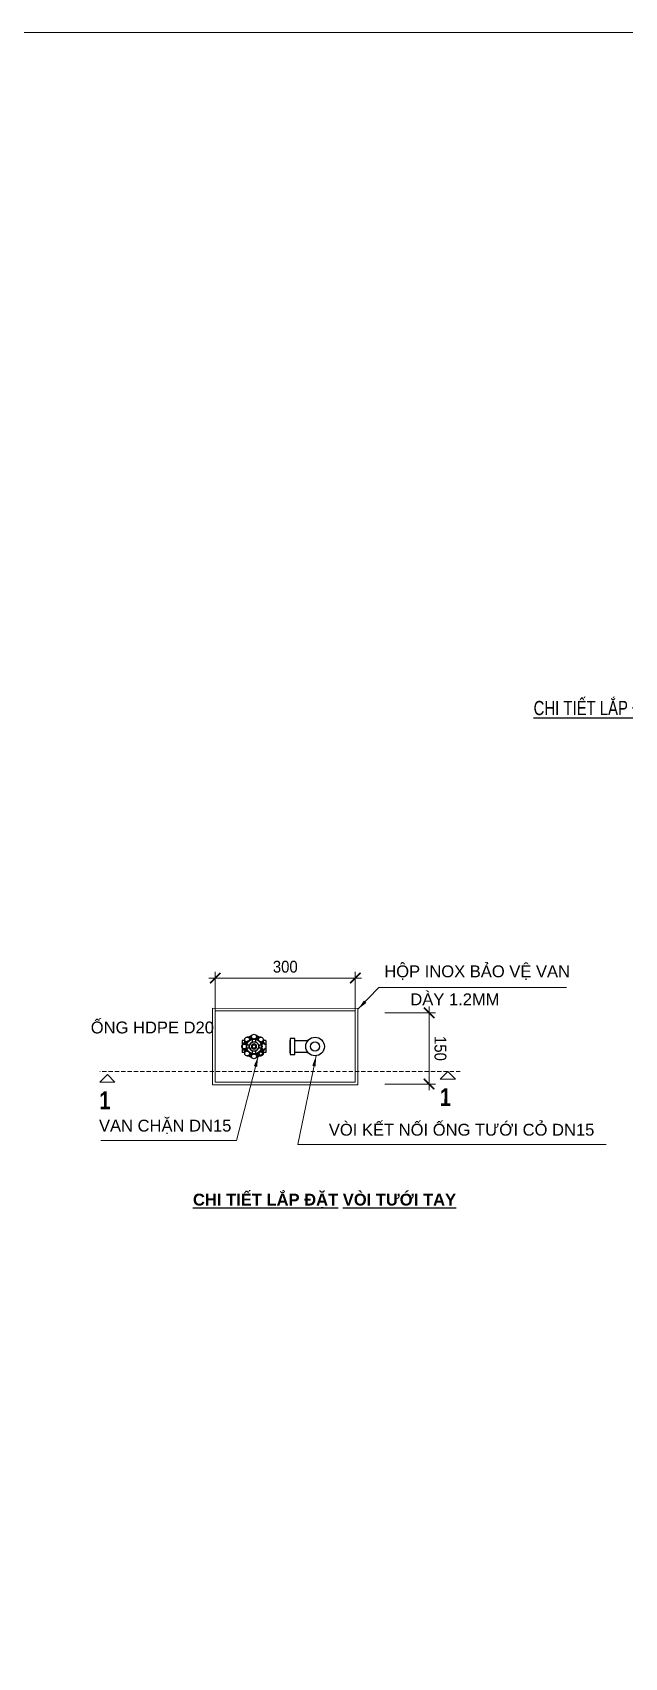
# Model space of a CAD drawing. Header units: millimetres. Extents: x -294625 to 2136527, y -251383 to 128331.
# Drawn here: x 1537843 to 1540967, y -129430 to -120864 of the extents above; entities that cross this region are included whole.
import ezdxf

# ---------------------------------------------------------------- set-up
doc = ezdxf.new("R2010")
doc.units = ezdxf.units.MM
doc.linetypes.add('CONTINOUS', pattern=[0])
doc.linetypes.add('DASHED', pattern=[19.05, 12.7, -6.35])
doc.layers.get('Defpoints').update_dxf_attribs({"lineweight": 0})
for name, color, linetype in [('CTN-CHI TIET CN', 150, 'Continuous'), ('Gtechcons-Text', 7, 'Continuous'), ('OPTION_SA', 1, 'Continuous'), ('S14_Annotation', 3, 'Continuous')]:
    doc.layers.add(name, color=color, linetype=linetype)
doc.layers.add('N4--1-OTHER1', color=143, linetype='CONTINOUS', lineweight=15)
doc.styles.add('HUNG-2.5 ĐẬM', font='', dxfattribs={"width": 0.8, "height": 2.5})
doc.styles.add('L-Arial', font='arial.ttf')
doc.styles.add('TEXT_ARIAL', font='arial.ttf', dxfattribs={"width": 0.75})
doc.styles.add('VNCC-Arial', font='arial.ttf', dxfattribs={"width": 0.9, "height": 62.5})
doc.styles.get('HUNG-2.5 ĐẬM').set_extended_font_data('.VnArial', bold=True)
doc.dimstyles.new('VNCC_DIM20', dxfattribs={"dimscale": 0.2, "dimtxt": 220, "dimasz": 110, "dimexe": 66, "dimexo": 0, "dimgap": 55, "dimtad": 1, "dimdec": 0, "dimrnd": 10, "dimzin": 0, "dimdsep": 46, "dimtxsty": 'VNCC-Arial', "dimblk": 'ARCHTICK', "dimcen": 150, "dimdle": 66, "dimclrd": 256, "dimclre": 256, "dimclrt": 6, "dimadec": 0, "dimazin": 0, "dimtfac": 1, "dimtdec": 0, "dimtix": 1, "dimtmove": 2, "dimatfit": 3, "dimfxl": 1, "dimtvp": 0.833333, "dimtolj": 1, "dimtzin": 0, "dimarcsym": 0})

# ---------------------------------------------------------------- blocks, each defined once
blk = doc.blocks.new('VN PPR32')
at = {"color": 7}
for p, q in [((-26204.3, 1907.4), (-26205.6, 1907.4)), ((-26182.4, 1907.4), (-26183.8, 1907.4)), ((-26228.2, 1850.7), (-26228.2, 1846.3)), ((-26228.1, 1886.5), (-26228.1, 1882.1)), ((-26159.9, 1882), (-26159.9, 1886.5)), ((-26159.9, 1846.2), (-26159.9, 1850.8)), ((-26156.2, 1890.3), (-26156.2, 1890.3)), ((-26156.2, 1842.5), (-26156.2, 1842.5)), ((-26205.7, 1825.4), (-26204.3, 1825.4)), ((-26183.8, 1825.4), (-26182.4, 1825.4))]:
    blk.add_line(p, q, dxfattribs=at)
for p, q in [((-26243, 1891.2), (-26243, 1841.7)), ((-26243, 1891.2), (-26233.4, 1891.2)), ((-26243, 1841.7), (-26233.5, 1841.7)), ((-26175.6, 1837.2), (-26175.3, 1837.2)), ((-26154.6, 1891.2), (-26145, 1891.2)), ((-26154.6, 1841.7), (-26145, 1841.7)), ((-26145, 1891.2), (-26145, 1841.7))]:
    blk.add_line(p, q)
blk.add_circle((-26194, 1866.4), 19.7, dxfattribs=at)
at = {"color": 8}
for radius in [11, 9.51]:
    blk.add_circle((-26194, 1866.4), radius, dxfattribs=at)
for centre, radius, start, end in [((-26223, 1895.4), 10.2, 330.13773, 273.42245), ((-26222.3, 1934.9), 29.3, 269.09368, 315.85735), ((-26194, 1907.4), 10.2, 311.52791, 228.42312), ((-26165.6, 1934.8), 29.3, 224.09368, 270.85735), ((-26165, 1895.4), 10.2, 266.52791, 183.42312), ((-26262.5, 1894.8), 29.3, 314.13073, 0.61385), ((-26262.5, 1838.1), 29.3, 359.09368, 45.57641), ((-26223, 1837.4), 10.2, 86.52791, 3.42312), ((-26221.3, 1866.4), 6.83, 41.52957, 318.42068), ((-26165.1, 1837.4), 10.2, 176.52839, 93.42312), ((-26153.1, 1866.4), 10.2, 221.52791, 138.42312), ((-26125.5, 1894.7), 29.3, 179.09368, 225.85735), ((-26125.6, 1838), 29.3, 134.09368, 180.85735), ((-26222.4, 1798), 29.3, 44.37491, 90.62848), ((-26194, 1825.4), 10.2, 131.52791, 48.42312), ((-26165.7, 1797.9), 29.3, 89.32927, 135.85735)]:
    blk.add_arc(centre, radius, start, end)
at = {"color": 7}
for centre, radius, start, end in [((-26222.3, 1934.9), 32.2, 280.63004, 304.3189), ((-26165.6, 1934.8), 32.2, 235.63004, 259.32099), ((-26262.5, 1894.8), 32.2, 325.63004, 349.32099), ((-26262.5, 1838.1), 32.2, 10.63043, 34.31865), ((-26194, 1866.4), 37.5, 149.14392, 165.86346), ((-26194, 1866.4), 37.5, 194.12548, 210.84725), ((-26223, 1837.4), 7.31, 60.83628, 29.11479), ((-26194, 1866.4), 34.4, 147.04636, 167.96911), ((-26194, 1866.4), 34.4, 192.01869, 212.95716), ((-26194, 1866.4), 34, 145.99831, 168.95272), ((-26194, 1866.4), 34, 190.99831, 258.95272), ((-26194, 1866.4), 31.2, 167.39812, 192.55291), ((-26194, 1866.4), 31.2, 102.55291, 167.39812), ((-26194, 1866.4), 31.2, 192.55291, 257.39812), ((-26194, 1866.4), 20, 160.15104, 199.79999), ((-26194, 1866.4), 37.5, 104.14634, 120.86266), ((-26194, 1866.4), 34, 100.99831, 123.95272), ((-26194, 1866.4), 34.4, 236.992, 257.92967), ((-26194, 1866.4), 34.4, 102.05876, 122.95856), ((-26194, 1866.4), 31.2, 77.39812, 102.55291), ((-26194, 1866.4), 20, 70.15104, 109.79999), ((-26194, 1866.4), 20, 250.15104, 289.79999), ((-26194, 1866.4), 31.2, 257.39812, 282.55291), ((-26194, 1866.4), 34, 10.99831, 78.95272), ((-26194, 1866.4), 34, 280.99831, 303.95272), ((-26194, 1866.4), 31.2, 12.55291, 77.39812), ((-26194, 1866.4), 31.2, 282.55291, 347.39812), ((-26194, 1866.4), 34.4, 281.98195, 302.90277), ((-26194, 1866.4), 34.4, 57.04864, 77.93172), ((-26194, 1866.4), 37.5, 59.13134, 75.84534), ((-26194, 1866.4), 20, 340.15104, 19.79999), ((-26194, 1866.4), 34, 325.99831, 348.95272), ((-26194, 1866.4), 34.4, 326.99437, 347.89226), ((-26194, 1866.4), 34.4, 12.02197, 32.90426), ((-26194, 1866.4), 31.2, 347.39812, 12.55291), ((-26194, 1866.4), 37.5, 14.10772, 30.82162), ((-26194, 1866.4), 37.5, 329.08932, 345.80537), ((-26125.5, 1894.7), 32.2, 190.63004, 214.32099), ((-26125.6, 1838), 32.2, 145.63197, 169.32099), ((-26222.4, 1798), 32.2, 55.63252, 79.32099), ((-26194, 1866.4), 37.5, 239.10185, 255.82351), ((-26194, 1866.4), 37.5, 284.08689, 300.80615), ((-26165.7, 1797.9), 32.2, 100.63316, 124.32099)]:
    blk.add_arc(centre, radius, start, end, dxfattribs=at)
at = {"color": 8}
for start, end in [(119.97551, 179.97551), (179.97551, 239.97551), (59.97551, 119.97551), (239.97551, 299.97551), (359.97551, 59.97551), (299.97551, 359.97551)]:
    blk.add_arc((-26194, 1866.4), 7.31, start, end, dxfattribs=at)
at = {"color": 7}
for points, knots in [([(-26227.4, 1872.9), (-26227.4, 1872.9), (-26227.4, 1873), (-26227.3, 1873.1), (-26227.3, 1873.1), (-26227.3, 1873.2), (-26227.3, 1873.2), (-26227.3, 1873.2)], [1.021947, 1.021947, 1.021947, 1.021947, 1.226007, 1.226007, 1.83901, 1.83901, 2.452014, 2.452014, 2.452014, 2.452014]), ([(-26225.2, 1866.4), (-26225.2, 1866.7), (-26225.2, 1867.1), (-26225.3, 1867.8), (-26225.3, 1868.1), (-26225.5, 1868.8), (-26225.6, 1869.2), (-26225.7, 1869.8), (-26225.9, 1870.1), (-26226.2, 1871), (-26226.5, 1871.7), (-26227, 1872.5), (-26227.2, 1872.7), (-26227.4, 1872.9)], [8.105357, 8.105357, 8.105357, 8.105357, 8.772224, 8.772224, 9.439092, 9.439092, 10.105959, 10.105959, 10.772827, 10.772827, 12.132298, 12.132298, 12.694366, 12.694366, 12.694366, 12.694366]), ([(-26227.4, 1859.9), (-26227.2, 1860.1), (-26227, 1860.4), (-26226.5, 1861.2), (-26226.2, 1861.8), (-26225.9, 1862.7), (-26225.7, 1863), (-26225.6, 1863.7), (-26225.5, 1864), (-26225.3, 1864.7), (-26225.3, 1865.1), (-26225.2, 1865.7), (-26225.2, 1866.1), (-26225.2, 1866.4)], [3.516347, 3.516347, 3.516347, 3.516347, 4.078415, 4.078415, 5.437886, 5.437886, 6.104754, 6.104754, 6.771621, 6.771621, 7.438489, 7.438489, 8.105357, 8.105357, 8.105357, 8.105357]), ([(-26212.9, 1873.2), (-26213.2, 1873.2), (-26213.6, 1873.2), (-26214.5, 1873.2), (-26214.9, 1873.2), (-26215.7, 1873.2), (-26216.1, 1873.2), (-26216.9, 1873.2), (-26217.3, 1873.2), (-26218, 1873.2), (-26218.3, 1873.2), (-26219, 1873.2), (-26219.4, 1873.2), (-26220.1, 1873.2), (-26220.4, 1873.2), (-26221, 1873.2), (-26221.3, 1873.2), (-26221.8, 1873.2), (-26222.1, 1873.2), (-26222.6, 1873.2), (-26222.8, 1873.2), (-26223.2, 1873.2), (-26223.5, 1873.2), (-26223.8, 1873.2), (-26224, 1873.2), (-26224.2, 1873.2), (-26224.4, 1873.2), (-26224.5, 1873.2)], [37.760375, 37.760375, 37.760375, 37.760375, 38.550815, 38.550815, 39.341255, 39.341255, 40.131695, 40.131695, 40.922135, 40.922135, 41.680487, 41.680487, 42.438839, 42.438839, 43.19719, 43.19719, 43.955542, 43.955542, 44.697105, 44.697105, 45.438668, 45.438668, 46.180231, 46.180231, 46.921794, 46.921794, 47.568558, 47.568558, 47.568558, 47.568558]), ([(-26224.5, 1859.6), (-26224.4, 1859.6), (-26224.2, 1859.6), (-26224, 1859.6), (-26223.8, 1859.6), (-26223.5, 1859.6), (-26223.3, 1859.6), (-26222.8, 1859.6), (-26222.6, 1859.6), (-26222.1, 1859.6), (-26221.8, 1859.6), (-26221.3, 1859.6), (-26221, 1859.6), (-26220.4, 1859.6), (-26220.1, 1859.6), (-26219.4, 1859.6), (-26219, 1859.6), (-26218.3, 1859.6), (-26218, 1859.6), (-26217.3, 1859.6), (-26216.9, 1859.6), (-26216.1, 1859.6), (-26215.7, 1859.6), (-26214.9, 1859.6), (-26214.5, 1859.6), (-26213.7, 1859.6), (-26213.2, 1859.6), (-26212.9, 1859.6)], [2.284227, 2.284227, 2.284227, 2.284227, 2.93099, 2.93099, 3.672553, 3.672553, 4.414116, 4.414116, 5.155679, 5.155679, 5.897242, 5.897242, 6.655594, 6.655594, 7.413946, 7.413946, 8.172297, 8.172297, 8.930649, 8.930649, 9.721089, 9.721089, 10.511529, 10.511529, 11.301969, 11.301969, 12.092409, 12.092409, 12.092409, 12.092409]), ([(-26222.4, 1885.2), (-26222.4, 1885.2), (-26222.4, 1885.2), (-26222.3, 1885.2), (-26222.3, 1885.3), (-26222.2, 1885.4), (-26222.2, 1885.4), (-26222.2, 1885.4)], [17.345512, 17.345512, 17.345512, 17.345512, 17.958516, 17.958516, 18.571519, 18.571519, 18.775578, 18.775578, 18.775578, 18.775578]), ([(-26222.2, 1847.4), (-26222.2, 1847.4), (-26222.2, 1847.5), (-26222.3, 1847.5), (-26222.3, 1847.6), (-26222.4, 1847.7), (-26222.4, 1847.7), (-26222.4, 1847.7)], [1.021947, 1.021947, 1.021947, 1.021947, 1.226007, 1.226007, 1.83901, 1.83901, 2.452014, 2.452014, 2.452014, 2.452014]), ([(-26222.2, 1885.4), (-26221.9, 1885.4), (-26221.6, 1885.5), (-26220.7, 1885.7), (-26220.1, 1885.9), (-26219.2, 1886.3), (-26218.9, 1886.4), (-26218.2, 1886.8), (-26217.9, 1887), (-26217.4, 1887.3), (-26217.1, 1887.6), (-26216.5, 1888), (-26216.3, 1888.2), (-26216.1, 1888.5)], [3.516347, 3.516347, 3.516347, 3.516347, 4.078415, 4.078415, 5.437886, 5.437886, 6.104754, 6.104754, 6.771621, 6.771621, 7.438489, 7.438489, 8.105357, 8.105357, 8.105357, 8.105357]), ([(-26216.1, 1888.5), (-26215.8, 1888.7), (-26215.6, 1888.9), (-26215.2, 1889.5), (-26214.9, 1889.8), (-26214.6, 1890.3), (-26214.4, 1890.6), (-26214, 1891.3), (-26213.9, 1891.6), (-26213.5, 1892.5), (-26213.3, 1893.1), (-26213.1, 1894), (-26213, 1894.3), (-26213, 1894.6)], [8.105357, 8.105357, 8.105357, 8.105357, 8.772224, 8.772224, 9.439092, 9.439092, 10.105959, 10.105959, 10.772827, 10.772827, 12.132298, 12.132298, 12.694366, 12.694366, 12.694366, 12.694366]), ([(-26213, 1894.6), (-26213, 1894.6), (-26213, 1894.6), (-26212.9, 1894.7), (-26212.8, 1894.7), (-26212.8, 1894.7), (-26212.7, 1894.8), (-26212.7, 1894.8)], [1.021947, 1.021947, 1.021947, 1.021947, 1.226007, 1.226007, 1.83901, 1.83901, 2.452014, 2.452014, 2.452014, 2.452014]), ([(-26212.8, 1838.1), (-26212.8, 1838.1), (-26212.8, 1838.1), (-26212.8, 1838.1), (-26212.9, 1838.1), (-26213, 1838.2), (-26213, 1838.2), (-26213, 1838.2)], [17.345512, 17.345512, 17.345512, 17.345512, 17.958516, 17.958516, 18.571519, 18.571519, 18.775578, 18.775578, 18.775578, 18.775578]), ([(-26211.6, 1875.6), (-26211.6, 1875.7), (-26211.6, 1875.7), (-26211.6, 1876), (-26211.5, 1876.2), (-26211.3, 1876.6), (-26211.1, 1876.8), (-26210.9, 1877), (-26210.8, 1877), (-26210.8, 1877)], [-2.228525, -2.228525, -2.228525, -2.228525, -2.128724, -2.128724, -1.717232, -1.717232, -1.305739, -1.305739, -1.205939, -1.205939, -1.205939, -1.205939]), ([(-26210.8, 1855.8), (-26210.8, 1855.8), (-26210.9, 1855.9), (-26211.1, 1856), (-26211.3, 1856.2), (-26211.5, 1856.6), (-26211.6, 1856.8), (-26211.6, 1857.1), (-26211.6, 1857.1), (-26211.6, 1857.2)], [-2.228525, -2.228525, -2.228525, -2.228525, -2.128724, -2.128724, -1.717232, -1.717232, -1.305739, -1.305739, -1.205939, -1.205939, -1.205939, -1.205939]), ([(-26200.8, 1899.7), (-26200.8, 1899.7), (-26200.8, 1899.7), (-26200.7, 1899.7), (-26200.7, 1899.7), (-26200.6, 1899.7), (-26200.5, 1899.8), (-26200.5, 1899.8)], [17.345512, 17.345512, 17.345512, 17.345512, 17.958516, 17.958516, 18.571519, 18.571519, 18.775578, 18.775578, 18.775578, 18.775578]), ([(-26200.8, 1896.8), (-26200.8, 1896.7), (-26200.8, 1896.6), (-26200.8, 1896.4), (-26200.8, 1896.2), (-26200.8, 1895.8), (-26200.8, 1895.6), (-26200.8, 1895.2), (-26200.8, 1895), (-26200.8, 1894.5), (-26200.8, 1894.2), (-26200.8, 1893.7), (-26200.8, 1893.4), (-26200.8, 1892.8), (-26200.8, 1892.5), (-26200.8, 1891.8), (-26200.8, 1891.4), (-26200.8, 1890.7), (-26200.8, 1890.4), (-26200.8, 1889.7), (-26200.8, 1889.3), (-26200.8, 1888.5), (-26200.8, 1888.1), (-26200.8, 1887.3), (-26200.8, 1886.9), (-26200.8, 1886), (-26200.8, 1885.6), (-26200.8, 1885.2)], [2.284227, 2.284227, 2.284227, 2.284227, 2.93099, 2.93099, 3.672553, 3.672553, 4.414116, 4.414116, 5.155679, 5.155679, 5.897242, 5.897242, 6.655594, 6.655594, 7.413946, 7.413946, 8.172297, 8.172297, 8.930649, 8.930649, 9.721089, 9.721089, 10.511529, 10.511529, 11.301969, 11.301969, 12.092409, 12.092409, 12.092409, 12.092409]), ([(-26200.8, 1847.6), (-26200.8, 1847.2), (-26200.8, 1846.8), (-26200.8, 1846), (-26200.8, 1845.5), (-26200.8, 1844.7), (-26200.8, 1844.3), (-26200.8, 1843.5), (-26200.8, 1843.1), (-26200.8, 1842.4), (-26200.8, 1842.1), (-26200.8, 1841.4), (-26200.8, 1841), (-26200.8, 1840.4), (-26200.8, 1840), (-26200.8, 1839.4), (-26200.8, 1839.1), (-26200.8, 1838.6), (-26200.8, 1838.3), (-26200.8, 1837.9), (-26200.8, 1837.6), (-26200.8, 1837.2), (-26200.8, 1837), (-26200.8, 1836.6), (-26200.8, 1836.4), (-26200.8, 1836.2), (-26200.8, 1836.1), (-26200.8, 1836)], [37.760375, 37.760375, 37.760375, 37.760375, 38.550815, 38.550815, 39.341255, 39.341255, 40.131695, 40.131695, 40.922135, 40.922135, 41.680487, 41.680487, 42.438839, 42.438839, 43.19719, 43.19719, 43.955542, 43.955542, 44.697105, 44.697105, 45.438668, 45.438668, 46.180231, 46.180231, 46.921794, 46.921794, 47.568558, 47.568558, 47.568558, 47.568558]), ([(-26200.5, 1899.8), (-26200.3, 1899.6), (-26200, 1899.4), (-26199.2, 1898.9), (-26198.6, 1898.6), (-26197.7, 1898.2), (-26197.4, 1898.1), (-26196.8, 1897.9), (-26196.4, 1897.9), (-26195.7, 1897.7), (-26195.4, 1897.7), (-26194.7, 1897.6), (-26194.3, 1897.6), (-26194, 1897.6)], [3.516347, 3.516347, 3.516347, 3.516347, 4.078415, 4.078415, 5.437886, 5.437886, 6.104754, 6.104754, 6.771621, 6.771621, 7.438489, 7.438489, 8.105357, 8.105357, 8.105357, 8.105357]), ([(-26194.8, 1886.2), (-26194.8, 1886.3), (-26194.7, 1886.3), (-26194.6, 1886.4), (-26194.4, 1886.4), (-26194.3, 1886.4)], [-2.2285246, -2.2285246, -2.2285246, -2.2285246, -2.1287238, -2.1287238, -1.9150349, -1.9150349, -1.9150349, -1.9150349]), ([(-26194.2, 1846.4), (-26194.4, 1846.4), (-26194.5, 1846.4), (-26194.7, 1846.5), (-26194.8, 1846.5), (-26194.8, 1846.6)], [-1.6159916, -1.6159916, -1.6159916, -1.6159916, -1.3057395, -1.3057395, -1.2059387, -1.2059387, -1.2059387, -1.2059387]), ([(-26194, 1897.6), (-26193.7, 1897.6), (-26193.3, 1897.6), (-26192.6, 1897.7), (-26192.3, 1897.7), (-26191.6, 1897.9), (-26191.3, 1897.9), (-26190.6, 1898.1), (-26190.3, 1898.2), (-26189.4, 1898.6), (-26188.8, 1898.9), (-26188, 1899.4), (-26187.7, 1899.6), (-26187.5, 1899.8)], [8.105357, 8.105357, 8.105357, 8.105357, 8.772224, 8.772224, 9.439092, 9.439092, 10.105959, 10.105959, 10.772827, 10.772827, 12.132298, 12.132298, 12.694366, 12.694366, 12.694366, 12.694366]), ([(-26193.2, 1846.6), (-26193.3, 1846.5), (-26193.3, 1846.5), (-26193.5, 1846.4), (-26193.7, 1846.4), (-26193.9, 1846.4)], [-2.2285246, -2.2285246, -2.2285246, -2.2285246, -2.1287238, -2.1287238, -1.8197425, -1.8197425, -1.8197425, -1.8197425]), ([(-26193.7, 1886.4), (-26193.6, 1886.4), (-26193.5, 1886.4), (-26193.3, 1886.3), (-26193.3, 1886.3), (-26193.2, 1886.2)], [-1.5181795, -1.5181795, -1.5181795, -1.5181795, -1.3057395, -1.3057395, -1.2059387, -1.2059387, -1.2059387, -1.2059387]), ([(-26187.5, 1899.8), (-26187.5, 1899.7), (-26187.5, 1899.7), (-26187.4, 1899.7), (-26187.3, 1899.7), (-26187.2, 1899.7), (-26187.2, 1899.7), (-26187.2, 1899.7)], [1.021947, 1.021947, 1.021947, 1.021947, 1.226007, 1.226007, 1.83901, 1.83901, 2.452014, 2.452014, 2.452014, 2.452014]), ([(-26187.2, 1885.2), (-26187.2, 1885.6), (-26187.2, 1886), (-26187.2, 1886.8), (-26187.2, 1887.3), (-26187.2, 1888.1), (-26187.2, 1888.5), (-26187.2, 1889.3), (-26187.2, 1889.7), (-26187.2, 1890.4), (-26187.2, 1890.7), (-26187.2, 1891.4), (-26187.2, 1891.8), (-26187.2, 1892.4), (-26187.2, 1892.8), (-26187.2, 1893.4), (-26187.2, 1893.7), (-26187.2, 1894.2), (-26187.2, 1894.5), (-26187.2, 1894.9), (-26187.2, 1895.2), (-26187.2, 1895.6), (-26187.2, 1895.8), (-26187.2, 1896.2), (-26187.2, 1896.4), (-26187.2, 1896.6), (-26187.2, 1896.7), (-26187.2, 1896.8)], [37.760375, 37.760375, 37.760375, 37.760375, 38.550815, 38.550815, 39.341255, 39.341255, 40.131695, 40.131695, 40.922135, 40.922135, 41.680487, 41.680487, 42.438839, 42.438839, 43.19719, 43.19719, 43.955542, 43.955542, 44.697105, 44.697105, 45.438668, 45.438668, 46.180231, 46.180231, 46.921794, 46.921794, 47.568558, 47.568558, 47.568558, 47.568558]), ([(-26187.2, 1836), (-26187.2, 1836.1), (-26187.2, 1836.2), (-26187.2, 1836.4), (-26187.2, 1836.6), (-26187.2, 1837), (-26187.2, 1837.2), (-26187.2, 1837.6), (-26187.2, 1837.8), (-26187.2, 1838.3), (-26187.2, 1838.6), (-26187.2, 1839.1), (-26187.2, 1839.4), (-26187.2, 1840), (-26187.2, 1840.3), (-26187.2, 1841), (-26187.2, 1841.4), (-26187.2, 1842.1), (-26187.2, 1842.4), (-26187.2, 1843.1), (-26187.2, 1843.5), (-26187.2, 1844.3), (-26187.2, 1844.7), (-26187.2, 1845.5), (-26187.2, 1845.9), (-26187.2, 1846.8), (-26187.2, 1847.2), (-26187.2, 1847.6)], [2.284227, 2.284227, 2.284227, 2.284227, 2.93099, 2.93099, 3.672553, 3.672553, 4.414116, 4.414116, 5.155679, 5.155679, 5.897242, 5.897242, 6.655594, 6.655594, 7.413946, 7.413946, 8.172297, 8.172297, 8.930649, 8.930649, 9.721089, 9.721089, 10.511529, 10.511529, 11.301969, 11.301969, 12.092409, 12.092409, 12.092409, 12.092409]), ([(-26177.2, 1877), (-26177.2, 1877), (-26177.1, 1876.9), (-26176.9, 1876.8), (-26176.8, 1876.6), (-26176.5, 1876.2), (-26176.5, 1876), (-26176.4, 1875.7), (-26176.4, 1875.7), (-26176.4, 1875.6)], [-2.228525, -2.228525, -2.228525, -2.228525, -2.128724, -2.128724, -1.717232, -1.717232, -1.305739, -1.305739, -1.205939, -1.205939, -1.205939, -1.205939]), ([(-26176.4, 1857.2), (-26176.4, 1857.1), (-26176.5, 1857.1), (-26176.5, 1856.8), (-26176.6, 1856.6), (-26176.8, 1856.2), (-26176.9, 1856), (-26177.2, 1855.8), (-26177.2, 1855.8), (-26177.2, 1855.8)], [-2.228525, -2.228525, -2.228525, -2.228525, -2.128724, -2.128724, -1.717232, -1.717232, -1.305739, -1.305739, -1.205939, -1.205939, -1.205939, -1.205939]), ([(-26175.3, 1894.7), (-26175.3, 1894.7), (-26175.3, 1894.7), (-26175.2, 1894.7), (-26175.1, 1894.7), (-26175.1, 1894.6), (-26175, 1894.6), (-26175, 1894.6)], [17.345512, 17.345512, 17.345512, 17.345512, 17.958516, 17.958516, 18.571519, 18.571519, 18.775578, 18.775578, 18.775578, 18.775578]), ([(-26163.6, 1873.2), (-26163.7, 1873.2), (-26163.8, 1873.2), (-26164.1, 1873.2), (-26164.2, 1873.2), (-26164.6, 1873.2), (-26164.8, 1873.2), (-26165.2, 1873.2), (-26165.5, 1873.2), (-26166, 1873.2), (-26166.2, 1873.2), (-26166.7, 1873.2), (-26167, 1873.2), (-26167.6, 1873.2), (-26168, 1873.2), (-26168.6, 1873.2), (-26169, 1873.2), (-26169.7, 1873.2), (-26170, 1873.2), (-26170.7, 1873.2), (-26171.1, 1873.2), (-26171.9, 1873.2), (-26172.3, 1873.2), (-26173.1, 1873.2), (-26173.6, 1873.2), (-26174.4, 1873.2), (-26174.8, 1873.2), (-26175.2, 1873.2)], [2.284227, 2.284227, 2.284227, 2.284227, 2.93099, 2.93099, 3.672553, 3.672553, 4.414116, 4.414116, 5.155679, 5.155679, 5.897242, 5.897242, 6.655594, 6.655594, 7.413946, 7.413946, 8.172297, 8.172297, 8.930649, 8.930649, 9.721089, 9.721089, 10.511529, 10.511529, 11.301969, 11.301969, 12.092409, 12.092409, 12.092409, 12.092409]), ([(-26175.2, 1859.6), (-26174.8, 1859.6), (-26174.4, 1859.6), (-26173.6, 1859.6), (-26173.2, 1859.6), (-26172.3, 1859.6), (-26171.9, 1859.6), (-26171.1, 1859.6), (-26170.7, 1859.6), (-26170, 1859.6), (-26169.7, 1859.6), (-26169, 1859.6), (-26168.6, 1859.6), (-26168, 1859.6), (-26167.6, 1859.6), (-26167, 1859.6), (-26166.7, 1859.6), (-26166.2, 1859.6), (-26166, 1859.6), (-26165.5, 1859.6), (-26165.2, 1859.6), (-26164.8, 1859.6), (-26164.6, 1859.6), (-26164.2, 1859.6), (-26164.1, 1859.6), (-26163.8, 1859.6), (-26163.7, 1859.6), (-26163.6, 1859.6)], [37.760375, 37.760375, 37.760375, 37.760375, 38.550815, 38.550815, 39.341255, 39.341255, 40.131695, 40.131695, 40.922135, 40.922135, 41.680487, 41.680487, 42.438839, 42.438839, 43.19719, 43.19719, 43.955542, 43.955542, 44.697105, 44.697105, 45.438668, 45.438668, 46.180231, 46.180231, 46.921794, 46.921794, 47.568558, 47.568558, 47.568558, 47.568558]), ([(-26172, 1844.3), (-26172.2, 1844.1), (-26172.4, 1843.9), (-26172.9, 1843.3), (-26173.1, 1843), (-26173.5, 1842.5), (-26173.7, 1842.2), (-26174, 1841.5), (-26174.2, 1841.2), (-26174.5, 1840.3), (-26174.7, 1839.7), (-26175, 1838.8), (-26175, 1838.5), (-26175, 1838.2)], [8.105357, 8.105357, 8.105357, 8.105357, 8.772224, 8.772224, 9.439092, 9.439092, 10.105959, 10.105959, 10.772827, 10.772827, 12.132298, 12.132298, 12.694366, 12.694366, 12.694366, 12.694366]), ([(-26165.8, 1847.4), (-26166.1, 1847.4), (-26166.4, 1847.3), (-26167.3, 1847.1), (-26168, 1846.9), (-26168.9, 1846.5), (-26169.2, 1846.4), (-26169.8, 1846), (-26170.1, 1845.8), (-26170.7, 1845.5), (-26171, 1845.2), (-26171.5, 1844.8), (-26171.7, 1844.6), (-26172, 1844.3)], [3.516347, 3.516347, 3.516347, 3.516347, 4.078415, 4.078415, 5.437886, 5.437886, 6.104754, 6.104754, 6.771621, 6.771621, 7.438489, 7.438489, 8.105357, 8.105357, 8.105357, 8.105357]), ([(-26165.8, 1885.4), (-26165.8, 1885.4), (-26165.8, 1885.3), (-26165.7, 1885.3), (-26165.7, 1885.2), (-26165.7, 1885.1), (-26165.7, 1885.1), (-26165.7, 1885.1)], [1.021947, 1.021947, 1.021947, 1.021947, 1.226007, 1.226007, 1.83901, 1.83901, 2.452014, 2.452014, 2.452014, 2.452014]), ([(-26165.7, 1847.6), (-26165.7, 1847.6), (-26165.7, 1847.6), (-26165.7, 1847.6), (-26165.8, 1847.5), (-26165.8, 1847.4), (-26165.8, 1847.4), (-26165.8, 1847.4)], [17.345512, 17.345512, 17.345512, 17.345512, 17.958516, 17.958516, 18.571519, 18.571519, 18.775578, 18.775578, 18.775578, 18.775578]), ([(-26160.7, 1872.9), (-26160.8, 1872.7), (-26161, 1872.4), (-26161.5, 1871.6), (-26161.8, 1871), (-26162.2, 1870.1), (-26162.3, 1869.8), (-26162.5, 1869.1), (-26162.6, 1868.8), (-26162.7, 1868.1), (-26162.7, 1867.7), (-26162.8, 1867.1), (-26162.8, 1866.7), (-26162.8, 1866.4)], [3.516347, 3.516347, 3.516347, 3.516347, 4.078415, 4.078415, 5.437886, 5.437886, 6.104754, 6.104754, 6.771621, 6.771621, 7.438489, 7.438489, 8.105357, 8.105357, 8.105357, 8.105357]), ([(-26162.8, 1866.4), (-26162.8, 1866.1), (-26162.8, 1865.7), (-26162.7, 1865), (-26162.7, 1864.7), (-26162.6, 1864), (-26162.5, 1863.6), (-26162.3, 1863), (-26162.2, 1862.7), (-26161.8, 1861.8), (-26161.5, 1861.1), (-26161, 1860.3), (-26160.8, 1860.1), (-26160.7, 1859.9)], [8.105357, 8.105357, 8.105357, 8.105357, 8.772224, 8.772224, 9.439092, 9.439092, 10.105959, 10.105959, 10.772827, 10.772827, 12.132298, 12.132298, 12.694366, 12.694366, 12.694366, 12.694366]), ([(-26160.7, 1873.2), (-26160.7, 1873.2), (-26160.7, 1873.2), (-26160.7, 1873.1), (-26160.7, 1873), (-26160.7, 1872.9), (-26160.7, 1872.9), (-26160.7, 1872.9)], [17.345512, 17.345512, 17.345512, 17.345512, 17.958516, 17.958516, 18.571519, 18.571519, 18.775578, 18.775578, 18.775578, 18.775578]), ([(-26160.7, 1859.9), (-26160.7, 1859.9), (-26160.7, 1859.8), (-26160.7, 1859.7), (-26160.7, 1859.7), (-26160.7, 1859.6), (-26160.7, 1859.6), (-26160.7, 1859.6)], [1.021947, 1.021947, 1.021947, 1.021947, 1.226007, 1.226007, 1.83901, 1.83901, 2.452014, 2.452014, 2.452014, 2.452014]), ([(-26194, 1835.2), (-26194.4, 1835.2), (-26194.7, 1835.2), (-26195.4, 1835.1), (-26195.7, 1835.1), (-26196.4, 1834.9), (-26196.8, 1834.9), (-26197.4, 1834.7), (-26197.8, 1834.6), (-26198.7, 1834.2), (-26199.3, 1833.9), (-26200.1, 1833.4), (-26200.3, 1833.2), (-26200.5, 1833)], [8.105357, 8.105357, 8.105357, 8.105357, 8.772224, 8.772224, 9.439092, 9.439092, 10.105959, 10.105959, 10.772827, 10.772827, 12.132298, 12.132298, 12.694366, 12.694366, 12.694366, 12.694366]), ([(-26187.5, 1833), (-26187.8, 1833.2), (-26188, 1833.4), (-26188.8, 1833.9), (-26189.4, 1834.2), (-26190.3, 1834.6), (-26190.6, 1834.7), (-26191.3, 1834.9), (-26191.6, 1834.9), (-26192.3, 1835.1), (-26192.7, 1835.1), (-26193.4, 1835.2), (-26193.7, 1835.2), (-26194, 1835.2)], [3.516347, 3.516347, 3.516347, 3.516347, 4.078415, 4.078415, 5.437886, 5.437886, 6.104754, 6.104754, 6.771621, 6.771621, 7.438489, 7.438489, 8.105357, 8.105357, 8.105357, 8.105357]), ([(-26187.2, 1833.1), (-26187.2, 1833.1), (-26187.3, 1833.1), (-26187.3, 1833.1), (-26187.4, 1833.1), (-26187.5, 1833.1), (-26187.5, 1833), (-26187.5, 1833)], [17.345512, 17.345512, 17.345512, 17.345512, 17.958516, 17.958516, 18.571519, 18.571519, 18.775578, 18.775578, 18.775578, 18.775578])]:
    blk.add_open_spline(points, degree=3, knots=knots, dxfattribs=at)
for points, weights in [([(-26211.6, 1875.4), (-26211.6, 1875.5), (-26211.6, 1875.6)], [1.06467165624, 1.06470186017, 1.06470203054]), ([(-26211.6, 1857.2), (-26211.6, 1857.3), (-26211.6, 1857.4)], [1.06470203054, 1.06470187848, 1.06467780238]), ([(-26210.8, 1877), (-26210.7, 1877.1), (-26210.6, 1877.1)], [1.06470203054, 1.06470185739, 1.06467066097]), ([(-26210.6, 1855.7), (-26210.7, 1855.8), (-26210.8, 1855.8)], [1.06467800486, 1.06470187912, 1.06470203054]), ([(-26195, 1886.1), (-26194.9, 1886.2), (-26194.8, 1886.2)], [1.06466052934, 1.06470183123, 1.06470203054]), ([(-26194.8, 1846.6), (-26194.9, 1846.6), (-26195, 1846.7)], [1.06470203054, 1.06470187128, 1.06467546799]), ([(-26193.2, 1886.2), (-26193.1, 1886.2), (-26193, 1886.1)], [1.06470203054, 1.06470182903, 1.06465961313]), ([(-26193.1, 1846.7), (-26193.1, 1846.6), (-26193.2, 1846.6)], [1.064674765, 1.06470186917, 1.06470203054]), ([(-26177.5, 1877.1), (-26177.3, 1877.1), (-26177.2, 1877)], [1.06465626444, 1.06470182119, 1.06470203054]), ([(-26177.2, 1855.8), (-26177.3, 1855.7), (-26177.4, 1855.7)], [1.06470203054, 1.06470184303, 1.06466527625]), ([(-26176.4, 1875.6), (-26176.4, 1875.5), (-26176.4, 1875.4)], [1.06470203054, 1.06470182188, 1.0646565617]), ([(-26176.4, 1857.4), (-26176.4, 1857.3), (-26176.4, 1857.2)], [1.06466415718, 1.06470184018, 1.06470203054]), ([(-26155.3, 1892.2), (-26155.3, 1892.2), (-26155.3, 1892.2)], [1.02999480705, 1.02999134407, 1.02998786762]), ([(-26155.3, 1840.6), (-26155.3, 1840.6), (-26155.3, 1840.6)], [1.02985089601, 1.02984602847, 1.02984113802])]:
    blk.add_rational_spline(points, weights, degree=2, dxfattribs=at)
at = {"color": 8}
for points, weights in [([(-26201.3, 1870.6), (-26199.4, 1871.8), (-26197.7, 1872.7)], [1.10906450004, 1.0930923738, 1]), ([(-26201.3, 1866.4), (-26201.3, 1868.4), (-26201.3, 1870.6)], [1, 1.0930923738, 1.10906450004]), ([(-26201.3, 1862.2), (-26201.3, 1864.4), (-26201.3, 1866.4)], [1.10906450004, 1.0930923738, 1]), ([(-26197.7, 1860.1), (-26199.4, 1861), (-26201.3, 1862.2)], [1, 1.0930923738, 1.10906450004]), ([(-26197.7, 1872.7), (-26196, 1873.7), (-26194, 1874.8)], [1, 1.0930923738, 1.10906450004]), ([(-26194, 1858), (-26196, 1859.1), (-26197.7, 1860.1)], [1.10906450004, 1.0930923738, 1]), ([(-26197.1, 1876.9), (-26197.1, 1876.9), (-26197.1, 1876.9)], [1.06701332165, 1.06701592968, 1.06701853757]), ([(-26194, 1874.8), (-26192.1, 1873.7), (-26190.4, 1872.7)], [1.10906450004, 1.0930923738, 1]), ([(-26190.4, 1860.1), (-26192.1, 1859.1), (-26194, 1858)], [1, 1.0930923738, 1.10906450004]), ([(-26190.9, 1876.9), (-26190.9, 1876.9), (-26190.9, 1876.9)], [1.06667787937, 1.06667280591, 1.06666773193]), ([(-26190.4, 1872.7), (-26188.7, 1871.8), (-26186.7, 1870.6)], [1, 1.0930923738, 1.10906450004]), ([(-26186.7, 1862.2), (-26188.7, 1861), (-26190.4, 1860.1)], [1.10906450004, 1.0930923738, 1]), ([(-26186.7, 1870.6), (-26186.7, 1868.4), (-26186.7, 1866.4)], [1.10906450004, 1.0930923738, 1]), ([(-26186.7, 1866.4), (-26186.7, 1864.4), (-26186.7, 1862.2)], [1, 1.0930923738, 1.10906450004]), ([(-26186.4, 1874.3), (-26186.4, 1874.3), (-26186.4, 1874.3)], [1.06655029095, 1.06655618122, 1.0665620708]), ([(-26186.4, 1858.5), (-26186.4, 1858.5), (-26186.4, 1858.5)], [1.06737774854, 1.06737782285, 1.06737774854]), ([(-26183.4, 1869), (-26183.4, 1869), (-26183.4, 1869)], [1.06666794969, 1.06666282683, 1.06665770345]), ([(-26183.4, 1863.8), (-26183.4, 1863.8), (-26183.4, 1863.8)], [1.06693148217, 1.06693469502, 1.06693790767])]:
    blk.add_rational_spline(points, weights, degree=2, dxfattribs=at)
blk = doc.blocks.new('_ArchTick')
at = {"color": 0, "linetype": 'ByBlock', "const_width": 0.15}
blk.add_lwpolyline([(-0.5, -0.5), (0.5, 0.5)], dxfattribs=at)
blk = doc.blocks.new('*D282')
at = {"lineweight": -2, "transparency": 16777216}
for p, q in [((1548432.4, -132278.5), (1548754.5, -132278.5)), ((1548445.6, -132347.8), (1548445.6, -132265.3)), ((1548741.3, -132347.9), (1548741.3, -132265.3))]:
    blk.add_line(p, q, dxfattribs=at)
at = {"layer": 'Defpoints', "color": 0, "transparency": 16777216}
for p in [(1548741.3, -132278.5), (1548445.6, -132347.8, -21.5), (1548741.3, -132347.9, -21.5)]:
    blk.add_point(p, dxfattribs=at)
at = {"lineweight": -2, "transparency": 16777216, "xscale": 22, "yscale": 22, "zscale": 22}
for p, rotation in [((1548445.6, -132278.5), 179.9888141564157), ((1548741.3, -132278.5), 359.9888141564157)]:
    blk.add_blockref('_ArchTick', p, dxfattribs=dict(at, rotation=rotation))
at = {"color": 6, "transparency": 16777216, "insert": (1548593.5, -132254.7), "char_height": 25, "attachment_point": 5, "rotation": 359.9888, "style": 'VNCC-Arial'}
blk.add_mtext('\\A1;300', dxfattribs=at)
blk = doc.blocks.new('*D283')
at = {"lineweight": -2, "transparency": 16777216}
for p, q in [((1548803.4, -132351.9), (1548910.3, -132351.9)), ((1548897.1, -132338.7), (1548897, -132515.1)), ((1548803.4, -132501.9), (1548910.2, -132501.9))]:
    blk.add_line(p, q, dxfattribs=at)
at = {"layer": 'Defpoints', "color": 0, "transparency": 16777216}
for p in [(1548803.4, -132351.9), (1548803.4, -132501.9, -21.5), (1548897, -132501.9)]:
    blk.add_point(p, dxfattribs=at)
at = {"lineweight": -2, "transparency": 16777216, "xscale": 22, "yscale": 22, "zscale": 22}
for p, rotation in [((1548897.1, -132351.9), 89.98881415818745), ((1548897, -132501.9), 269.9888141581874)]:
    blk.add_blockref('_ArchTick', p, dxfattribs=dict(at, rotation=rotation))
at = {"color": 6, "transparency": 16777216, "insert": (1548920.8, -132426.9), "char_height": 25, "attachment_point": 5, "rotation": 269.9888, "style": 'VNCC-Arial'}
blk.add_mtext('\\A1;150', dxfattribs=at)
blk = doc.blocks.new('ss')
for p, q in [((-95418733, 1260066329), (-95418787, 1260066275)), ((-95418680, 1260066275), (-95418733, 1260066329)), ((-95418787, 1260066275), (-95418680, 1260066275))]:
    blk.add_line(p, q)
blk = doc.blocks.new('1')
at = {"linetype": 'DASHED', "ltscale": 0.7}
blk.add_line((1548962.9, -132475.5), (1548202.2, -132475.4), dxfattribs=at)
at = {"elevation": -21.5}
for points in [[(1548440.1, -132503.3), (1548746.8, -132503.4), (1548746.8, -132342.4), (1548440.1, -132342.3)], [(1548445.6, -132497.8), (1548741.3, -132497.9), (1548741.3, -132347.9), (1548445.6, -132347.8)]]:
    blk.add_lwpolyline(points, close=True, dxfattribs=at)
at = {"layer": 'OPTION_SA'}
for p, q in [((1548603.9, -132406.8, -21.5), (1548603.9, -132438.9, -21.5)), ((1548603.9, -132436.1, -21.5), (1548603.9, -132409.6, -21.5))]:
    blk.add_line(p, q, dxfattribs=at)
at = {"layer": 'OPTION_SA', "elevation": -21.5}
blk.add_lwpolyline([(1548603.9, -132439.4), (1548613.3, -132439.4), (1548613.3, -132406.3), (1548603.9, -132406.3)], close=True, dxfattribs=at)
blk.add_lwpolyline([(1548641.2, -132435.4), (1548613.3, -132435.3), (1548613.3, -132410.3), (1548641.2, -132410.4)], dxfattribs=at)
at = {"layer": 'OPTION_SA'}
for radius in [19.6, 9.64]:
    blk.add_circle((1548656.4, -132422.9, -21.5), radius, dxfattribs=at)
at = {"xscale": 0.3, "yscale": 0.3, "zscale": 0.3, "rotation": 359.988814170362}
for p in [(30100036.8, -378157962.1, 0), (30100755.4, -378157955.5, 0)]:
    blk.add_blockref('ss', p, dxfattribs=at)
at = {"layer": 'CTN-CHI TIET CN', "xscale": -0.5040000000502914, "yscale": 0.5039999998407438, "zscale": 0.5039999999999998, "rotation": 359.988814170362}
blk.add_blockref('VN PPR32', (1535325.5, -133360.9, -21.5), dxfattribs=at)
at = {"char_height": 37.5, "attachment_point": 5, "rotation": 359.9888, "style": 'HUNG-2.5 ĐẬM'}
for insert in [(1548212.8, -132536.4), (1548931.4, -132529.8)]:
    blk.add_mtext('\\A1;1', dxfattribs=dict(at, insert=insert))
at = {"layer": 'Gtechcons-Text', "char_height": 25, "attachment_point": 5, "rotation": 360, "style": 'L-Arial'}
for s, insert in [('HỘP INOX BẢO VỆ VAN', (1548998.4, -132267.1)), ('DÀY 1.2MM', (1548951.5, -132323.4)), ('ỐNG HDPE D20', (1548312.9, -132382.9, -21.5)), ('VAN CHẶN DN15', (1548340, -132592.4, -21.5)), ('VÒI KẾT NỐI ỐNG TƯỚI CỎ DN15', (1548965.6, -132598.5, -21.5)), ('{\\fArial|b1|i0|c0|p34;\\LCHI TIẾT LẮP \\fArial|b1|i0|c238|p34;Đ\\fArial|b1|i0|c0|p34;ẶT VÒI TƯỚI TAY}', (1548676.3, -132748.9))]:
    blk.add_mtext(s, dxfattribs=dict(at, insert=insert))
for base, p1, p2, angle, picture, middle in [((1548741.3, -132278.5), (1548445.6, -132347.8, -21.5), (1548741.3, -132347.9, -21.5), 359.9888, '*D282', (1548593.5, -132254.7)), ((1548897, -132497.9), (1548803.4, -132351.9), (1548741.3, -132497.9, -21.5), 89.9888, '*D283', (1548920.8, -132426.9))]:
    dim = blk.add_linear_dim(base=base, p1=p1, p2=p2, angle=angle, dimstyle='VNCC_DIM20', override={"dimtxt": 100})
    dim.commit()
    dim.dimension.update_dxf_attribs({"geometry": picture, "text_midpoint": middle})
for points, override in [([(1548746.8, -132344.3), (1548791, -132298.3), (1549187.1, -132298.3)], {"dimtad": 0}), ([(1548536.1, -132443.7, -21.5), (1548490.2, -132621.2, -21.5), (1548204.2, -132621.2, -21.5)], {"dimtad": 0}), ([(1548658.5, -132442.4, -21.5), (1548619.7, -132629.5, -21.5), (1549271, -132629.7, -21.5)], {"dimgap": 55, "dimtad": 0})]:
    blk.add_leader(points, dimstyle='VNCC_DIM20', override=override)

msp = doc.modelspace()

# ---------------------------------------------------------------- block references
at = {"layer": 'N4--1-OTHER1', "xscale": 2.5, "yscale": 2.5, "zscale": 2.5}
msp.add_blockref('1', (-2332306.3, 204848, 32.2), dxfattribs=at)

# ---------------------------------------------------------------- texts
at = {"layer": 'S14_Annotation', "color": 4, "style": 'TEXT_ARIAL', "width": 0.75}
msp.add_text('%%UCHI TIẾT LẮP ĐẶT VÒI TƯỚI', height=75, dxfattribs=at).set_placement((1540487.7, -124462.3, 0.7))

# ---------------------------------------------------------------- next in the draw order: linework, layer by layer
at = {"layer": 'Defpoints'}
msp.add_lwpolyline([(1525138.1, -120864), (1556293.9, -120864), (1556293.9, -137995.6), (1525138.1, -137995.6)], close=True, dxfattribs=at)

doc.saveas('drawing.dxf')
